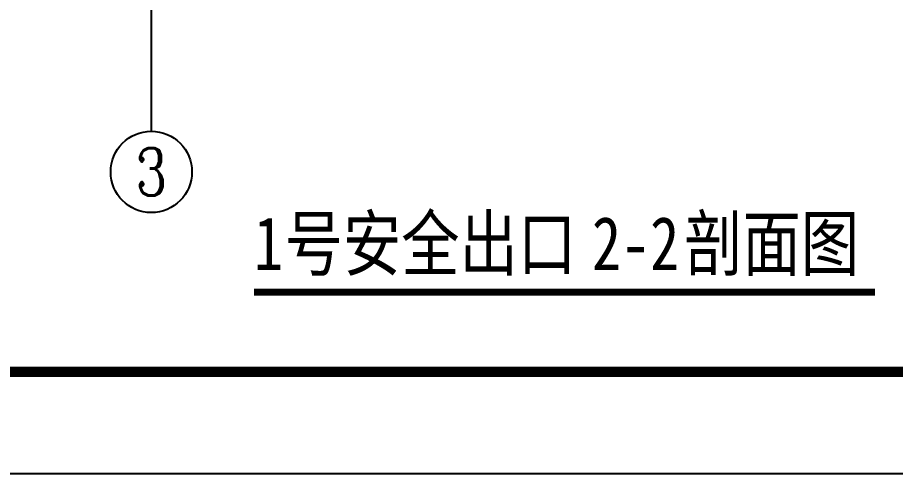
# Model space of a CAD drawing. Extents: x 4 to 13611208, y -605838 to 574722.
# Drawn here: x 13126283 to 13134923, y 405585 to 410072 of the extents above; entities that cross this region are included whole.
import ezdxf
from ezdxf.enums import TextEntityAlignment as Align

# ---------------------------------------------------------------- set-up
doc = ezdxf.new("R2010")
doc.units = 0
doc.header["$LTSCALE"] = 1000
doc.header["$MEASUREMENT"] = 0
doc.linetypes.add('DOTE', pattern=[2.42, 2, -0.2, 0.02, -0.2])
doc.layers.add('0标记', color=1, linetype='Continuous', plot=False)
for name, color, linetype in [('AXIS', 3, 'Continuous'), ('AXIS_TEXT', 7, 'Continuous'), ('DIM_SYMB', 3, 'Continuous'), ('PUB_TEXT', 8, 'Continuous'), ('图框', 7, 'Continuous')]:
    doc.layers.add(name, color=color, linetype=linetype)
doc.layers.add('DOTE', color=14, linetype='DOTE', lineweight=5)
doc.styles.add('_TCH_LABEL', font='COMPLEX', dxfattribs={"bigfont": 'GBCBIG'})
doc.styles.add('COMPLEX', font='hztxt_e.shx', dxfattribs={"width": 0.6, "bigfont": 'HZTXT.shx'})
doc.styles.add('黑体', font='simhei.ttf', dxfattribs={"width": 0.8})

# ---------------------------------------------------------------- blocks, each defined once
blk = doc.blocks.new('_AXISO')
blk.add_circle((0, 0), 0.5)
at = {"layer": 'AXIS_TEXT', "style": 'COMPLEX', "width": 1.041667}
blk.add_attdef('A', text='', height=0.56, dxfattribs=at).set_placement((-0.25, -0.28), (0.25, -0.28), align=Align.FIT)
blk = doc.blocks.new('图框框')
at = {"layer": '图框', "color": 1, "linetype": 'Continuous', "ltscale": 10}
blk.add_lwpolyline([(0, -42000), (59400, -42000), (59400, 0), (0, 0)], close=True, dxfattribs=at)

msp = doc.modelspace()

# ---------------------------------------------------------------- linework, layer by layer
at = {"layer": 'AXIS'}
msp.add_line((13127599.1, 411253), (13127599.1, 408953), dxfattribs=at)
at = {"layer": 'DIM_SYMB', "const_width": 70}
msp.add_lwpolyline([(13128609, 407369.3), (13134720, 407369.3)], dxfattribs=at)
at = {"layer": 'DOTE', "color": 8, "linetype": 'DOTE', "ltscale": 0.5}
msp.add_line((13127599.1, 409744.6), (13127599.1, 417995.5), dxfattribs=at)
at = {"layer": '图框', "color": 2}
msp.add_lwpolyline([(13080322.6, 405585), (13169422.6, 405585), (13169422.6, 447585), (13080322.6, 447585)], close=True, dxfattribs=at)
at = {"layer": '图框', "const_width": 100}
msp.add_lwpolyline([(13082822.6, 406585), (13168422.6, 406585), (13168422.6, 446585), (13082822.6, 446585)], close=True, dxfattribs=at)

# ---------------------------------------------------------------- block references
at = {"layer": '0标记', "xscale": 1.5}
msp.add_blockref('图框框', (13080322.6, 447585), dxfattribs=at)
at = {"layer": 'AXIS', "ltscale": 3}
ref = msp.add_blockref('_AXISO', (13127599.1, 408553), dxfattribs=dict(at, xscale=800, yscale=800, zscale=800))
ref.add_attrib('A', '3', dxfattribs={"layer": 'AXIS_TEXT', "ltscale": 3, "height": 465.9, "style": '_TCH_LABEL'}).set_placement((13127443.8, 408320), (13127754.5, 408320), align=Align.FIT)

# ---------------------------------------------------------------- texts
at = {"layer": 'PUB_TEXT', "style": '黑体', "width": 0.8}
for s, height, p in [('号安全出口', 525.74, (13128911.4, 407586.1)), ('剖面图', 525.74, (13132843.3, 407586.1)), ('1', 525.7, (13128609, 407586.1)), ('2-2', 525.74, (13131935.9, 407586.1))]:
    msp.add_text(s, height=height, dxfattribs=at).set_placement(p)

doc.saveas('drawing.dxf')
